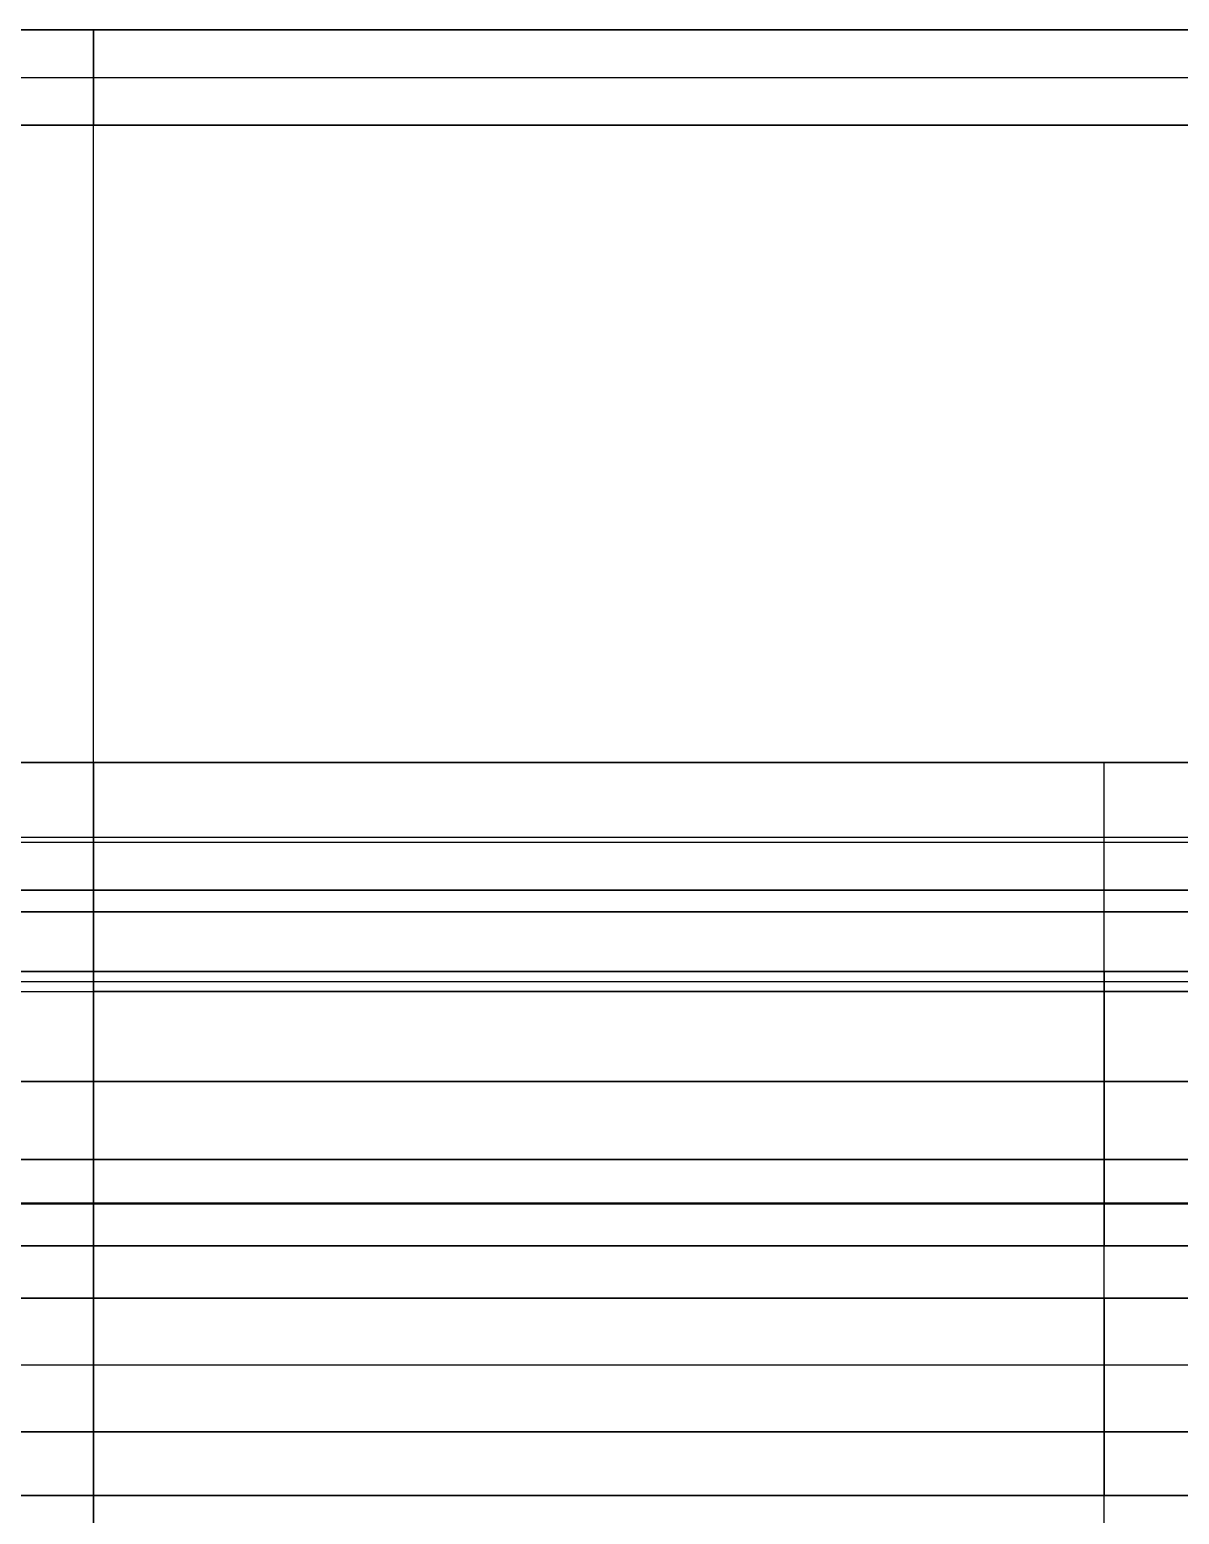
# Model space of a CAD drawing. Header units: millimetres. Extents: x -20 to 20, y -20 to 22.2.
# Drawn here: x -0.066 to 1.651, y 20.028 to 22.246 of the extents above; entities that cross this region are included whole.
import ezdxf

# ---------------------------------------------------------------- set-up
doc = ezdxf.new("R2010")
doc.units = ezdxf.units.MM
doc.layers.add('CHARGING$Wireless Charging 2', color=178, linetype='Continuous', true_color=0x000000)

msp = doc.modelspace()

# ---------------------------------------------------------------- linework, layer by layer
at = {"layer": 'CHARGING$Wireless Charging 2', "color": 254, "true_color": 0xcad1ee}
for p, q in [((-2.6939, 22.2461, 7.5262), (2.7526, 22.2461, 7.5262)), ((0.0294, 22.2461, 7.7166), (0.0294, 22.2461, 7.3357)), ((0.0294, 22.1033, 7.2405), (0.0294, 22.2461, 7.3357)), ((0.0294, 22.2461, 7.7166), (0.0294, 22.1033, 7.8119)), ((-2.8832, 22.1747, 7.7643), (2.9412, 22.1747, 7.7643)), ((-2.8825, 22.1747, 7.2881), (2.9412, 22.1747, 7.2881)), ((0.0294, 19.9608, 7.2405), (0.0294, 22.1033, 7.2405)), ((0.0294, 19.9608, 7.8119), (0.0294, 22.1033, 7.8119)), ((-2.9892, 21.1511, 8.8906), (3.0479, 21.1511, 8.8906)), ((-2.9892, 21.1511, 5.7863), (0.0294, 21.1511, 5.7863)), ((0.0294, 21.1511, 9.0334), (0.0294, 21.1511, 8.7478)), ((0.0294, 21.1511, 5.7863), (3.0479, 21.1511, 5.7863)), ((0.0294, 21.1511, 5.6435), (0.0294, 20.9283, 5.6435)), ((0.0294, 20.9283, 9.0334), (0.0294, 21.1511, 9.0334)), ((1.5387, 21.1511, 5.9292), (1.5387, 21.1511, 5.6435)), ((-2.9892, 21.0397, 5.6435), (3.0479, 21.0397, 5.6435)), ((-2.9892, 21.0397, 9.0334), (3.0479, 21.0397, 9.0334)), ((-2.9119, 21.032, 7.2405), (2.9706, 21.032, 7.2405)), ((-2.9119, 21.032, 7.8119), (2.9706, 21.032, 7.8119)), ((0.0294, 20.9606, 8.5573), (0.0294, 18.0087, 8.5573)), ((1.5387, 18.0087, 6.1196), (1.5387, 20.9606, 6.1196)), ((0.0294, 20.9283, 9.0334), (0.0294, 20.9283, 8.7478)), ((0.0294, 20.9283, 5.9292), (0.0294, 20.9283, 5.6435)), ((0.0294, 17.2469, 5.9292), (0.0294, 20.9283, 5.9292)), ((0.0294, 20.9283, 8.7478), (0.0294, 17.2469, 8.7478))]:
    msp.add_line(p, q, dxfattribs=at)
at = {"layer": 'CHARGING$Wireless Charging 2', "color": 7, "true_color": 0xcaffee}
for p, q in [((0.0294, 20.9283, 9.0334), (0.0294, 20.9283, 8.7478)), ((0.0294, 20.9283, 5.9292), (0.0294, 20.9283, 5.6435)), ((0.0294, 20.056, 5.9292), (0.0294, 20.9283, 5.9292)), ((0.0294, 20.9283, 8.7478), (0.0294, 20.056, 8.7478)), ((0.0294, 20.8092, 9.1775), (0.0294, 20.8388, 9.0961)), ((1.5387, 20.8388, 5.5808), (1.5387, 20.8092, 5.4994)), ((-2.9892, 20.824, 9.1368), (3.0479, 20.824, 9.1368)), ((-2.9892, 20.824, 5.5401), (0.0294, 20.824, 5.5401)), ((0.0294, 20.824, 5.5401), (3.0479, 20.824, 5.5401)), ((0.0294, 20.4292, 9.0268), (0.0294, 20.5579, 9.2106)), ((1.5387, 20.5579, 5.4663), (1.5387, 20.4292, 5.6501)), ((-2.9892, 20.4936, 9.1187), (3.0479, 20.4936, 9.1187)), ((-2.9892, 20.4936, 5.5582), (0.0294, 20.4936, 5.5582)), ((-2.9892, 20.4921, 5.9292), (3.0479, 20.4921, 5.9292)), ((-2.9892, 20.4921, 8.7478), (3.0479, 20.4921, 8.7478)), ((0.0294, 20.4936, 5.5582), (3.0479, 20.4936, 5.5582)), ((0.0294, 20.1512, 8.9862), (0.0294, 20.3512, 8.9862)), ((1.5387, 20.3512, 5.6907), (1.5387, 20.1512, 5.6907)), ((-2.9892, 20.2512, 8.9862), (3.0479, 20.2512, 8.9862)), ((-2.9892, 20.2512, 5.6907), (0.0294, 20.2512, 5.6907)), ((0.0294, 20.2512, 5.6907), (3.0479, 20.2512, 5.6907)), ((0.0294, 20.056, 8.891), (0.0294, 20.056, 8.7478)), ((0.0294, 20.056, 5.9292), (0.0294, 20.056, 5.7859))]:
    msp.add_line(p, q, dxfattribs=at)
at = {"layer": 'CHARGING$Wireless Charging 2', "color": 254, "true_color": 0xcad1ee}
for points in [[(-2.6939, 22.2461, 7.7166), (0.0294, 22.2461, 7.7166), (2.7526, 22.2461, 7.7166)], [(2.7526, 22.2461, 7.3357), (0.0294, 22.2461, 7.3357), (-2.6939, 22.2461, 7.3357)], [(3, 22.1033, 7.2405), (0.0294, 22.1033, 7.2405), (-2.9413, 22.1033, 7.2405)], [(-2.9413, 22.1033, 7.8119), (0.0294, 22.1033, 7.8119), (3, 22.1033, 7.8119)], [(0.0294, 21.1511, 5.9292), (-1.4799, 21.1511, 5.9292), (-2.9892, 21.1511, 5.9292)], [(-2.9892, 21.1511, 8.7478), (0.0294, 21.1511, 8.7478), (3.0479, 21.1511, 8.7478)], [(-2.9892, 21.1511, 9.0334), (0.0294, 21.1511, 9.0334), (3.0479, 21.1511, 9.0334)], [(0.0294, 21.1511, 5.6435), (-1.4799, 21.1511, 5.6435), (-2.9892, 21.1511, 5.6435)], [(3.0479, 21.1511, 5.9292), (1.5387, 21.1511, 5.9292), (0.0294, 21.1511, 5.9292)], [(0.0294, 21.1511, 5.9292), (0.0294, 21.1511, 5.7863), (0.0294, 21.1511, 5.6435)], [(3.0479, 21.1511, 5.6435), (1.5387, 21.1511, 5.6435), (0.0294, 21.1511, 5.6435)], [(0.0294, 20.9606, 6.1196), (-1.4799, 20.9606, 6.1196), (-2.9892, 20.9606, 6.1196)], [(-2.9892, 20.9606, 8.5573), (0.0294, 20.9606, 8.5573), (3.0479, 20.9606, 8.5573)], [(0.0294, 18.0087, 6.1196), (0.0294, 19.4846, 6.1196), (0.0294, 20.9606, 6.1196)], [(3.0479, 20.9606, 6.1196), (1.5387, 20.9606, 6.1196), (0.0294, 20.9606, 6.1196)], [(3.0479, 20.9283, 5.6435), (0.0294, 20.9283, 5.6435), (-2.9892, 20.9283, 5.6435)], [(-2.9892, 20.9283, 9.0334), (0.0294, 20.9283, 9.0334), (3.0479, 20.9283, 9.0334)], [(-2.9892, 20.9283, 8.7478), (0.0294, 20.9283, 8.7478), (3.0479, 20.9283, 8.7478)], [(3.0479, 20.9283, 5.9292), (0.0294, 20.9283, 5.9292), (-2.9892, 20.9283, 5.9292)]]:
    msp.add_open_spline(points, degree=2, dxfattribs=at)
at = {"layer": 'CHARGING$Wireless Charging 2', "color": 254, "true_color": 0xcad1ee, "extrusion": (1, 9.18876e-14, 9.19969e-14)}
msp.add_rational_spline([(0.0294, 20.9606, 6.1196), (0.0294, 21.1511, 6.1196), (0.0294, 21.1511, 5.9292)], [1, 0.707106781187, 1], degree=2, dxfattribs=at)
at = {"layer": 'CHARGING$Wireless Charging 2', "color": 254, "true_color": 0xcad1ee, "extrusion": (1, -1.66687e-14, 1.6687e-14)}
msp.add_rational_spline([(0.0294, 20.9606, 8.5573), (0.0294, 21.1511, 8.5573), (0.0294, 21.1511, 8.7478)], [1, 0.707106781187, 1], degree=2, dxfattribs=at)
at = {"layer": 'CHARGING$Wireless Charging 2', "color": 254, "true_color": 0xcad1ee, "extrusion": (1, 3.03134e-14, 3.14793e-14)}
msp.add_rational_spline([(1.5387, 20.9606, 6.1196), (1.5387, 21.1511, 6.1196), (1.5387, 21.1511, 5.9292)], [1, 0.707106781187, 1], degree=2, dxfattribs=at)
at = {"layer": 'CHARGING$Wireless Charging 2', "color": 7, "true_color": 0xcaffee}
for points, degree in [([(0.0294, 20.9283, 5.6435), (-1.4799, 20.9283, 5.6435), (-2.9892, 20.9283, 5.6435)], 2), ([(-2.9892, 20.9283, 9.0334), (0.0294, 20.9283, 9.0334), (3.0479, 20.9283, 9.0334)], 2), ([(-2.9892, 20.9283, 5.9292), (0.0294, 20.9283, 5.9292), (3.0479, 20.9283, 5.9292)], 2), ([(3.0479, 20.9283, 8.7478), (0.0294, 20.9283, 8.7478), (-2.9892, 20.9283, 8.7478)], 2), ([(3.0479, 20.9283, 5.6435), (1.5387, 20.9283, 5.6435), (0.0294, 20.9283, 5.6435)], 2), ([(0.0294, 20.8388, 5.5808), (-1.4799, 20.8388, 5.5808), (-2.9892, 20.8388, 5.5808)], 2), ([(-2.9892, 20.8388, 9.0961), (0.0294, 20.8388, 9.0961), (3.0479, 20.8388, 9.0961)], 2), ([(3.0479, 20.8388, 5.5808), (1.5387, 20.8388, 5.5808), (0.0294, 20.8388, 5.5808)], 2), ([(0.0294, 20.8092, 5.4994), (0.0294, 20.824, 5.5401), (0.0294, 20.8388, 5.5808)], 2), ([(-2.9892, 20.8092, 9.1775), (0.0294, 20.8092, 9.1775), (3.0479, 20.8092, 9.1775)], 2), ([(-2.9892, 20.8092, 5.4994), (-1.4799, 20.8092, 5.4994), (0.0294, 20.8092, 5.4994)], 2), ([(3.0479, 20.8092, 5.4994), (1.5387, 20.8092, 5.4994), (0.0294, 20.8092, 5.4994)], 2), ([(-2.9892, 20.6749, 9.2715), (0.0294, 20.6749, 9.2715), (3.0479, 20.6749, 9.2715)], 2), ([(0.0294, 20.6749, 5.4054), (-1.4799, 20.6749, 5.4054), (-2.9892, 20.6749, 5.4054)], 2), ([(3.0479, 20.6749, 5.4054), (1.5387, 20.6749, 5.4054), (0.0294, 20.6749, 5.4054)], 2), ([(-2.9892, 20.5579, 9.2106), (0.0294, 20.5579, 9.2106), (3.0479, 20.5579, 9.2106)], 2), ([(0.0294, 20.5579, 5.4663), (-1.4799, 20.5579, 5.4663), (-2.9892, 20.5579, 5.4663)], 2), ([(3.0479, 20.5579, 5.4663), (1.5387, 20.5579, 5.4663), (0.0294, 20.5579, 5.4663)], 2), ([(0.0294, 20.4292, 5.6501), (0.0294, 20.4936, 5.5582), (0.0294, 20.5579, 5.4663)], 2), ([(3.0479, 20.4292, 9.0268), (0.0294, 20.4292, 9.0268), (-2.9892, 20.4292, 9.0268)], 2), ([(-2.9892, 20.4292, 5.6501), (-1.4799, 20.4292, 5.6501), (0.0294, 20.4292, 5.6501)], 2), ([(0.0294, 20.4292, 5.6501), (1.5387, 20.4292, 5.6501), (3.0479, 20.4292, 5.6501)], 2), ([(3.0479, 20.3512, 8.9862), (0.0294, 20.3512, 8.9862), (-2.9892, 20.3512, 8.9862)], 2), ([(-2.9892, 20.3512, 5.6907), (-1.4799, 20.3512, 5.6907), (0.0294, 20.3512, 5.6907)], 2), ([(-2.9892, 20.3512, 8.9862), (0.0294, 20.3512, 8.9862), (3.0479, 20.3512, 8.9862)], 2), ([(0.0294, 20.3512, 5.6907), (-1.4799, 20.3512, 5.6907), (-2.9892, 20.3512, 5.6907)], 2), ([(0.0294, 20.1512, 5.6907), (0.0294, 20.2512, 5.6907), (0.0294, 20.3512, 5.6907)], 2), ([(0.0294, 20.3512, 5.6907), (1.5387, 20.3512, 5.6907), (3.0479, 20.3512, 5.6907)], 2), ([(3.0479, 20.3512, 5.6907), (1.5387, 20.3512, 5.6907), (0.0294, 20.3512, 5.6907)], 2), ([(-2.9892, 20.1512, 5.6907), (-1.983, 20.1512, 5.6907), (-0.9768, 20.1512, 5.6907), (0.0294, 20.1512, 5.6907)], 3), ([(3.0479, 20.1512, 8.9862), (0.0294, 20.1512, 8.9862), (-2.9892, 20.1512, 8.9862)], 2), ([(0.0294, 20.1512, 5.6907), (-1.4799, 20.1512, 5.6907), (-2.9892, 20.1512, 5.6907)], 2), ([(-2.9892, 20.1512, 8.9862), (0.0294, 20.1512, 8.9862), (3.0479, 20.1512, 8.9862)], 2), ([(0.0294, 20.1512, 5.6907), (1.0356, 20.1512, 5.6907), (2.0418, 20.1512, 5.6907), (3.0479, 20.1512, 5.6907)], 3), ([(3.0479, 20.1512, 5.6907), (1.5387, 20.1512, 5.6907), (0.0294, 20.1512, 5.6907)], 2), ([(-2.9892, 20.056, 5.9292), (0.0294, 20.056, 5.9292), (3.0479, 20.056, 5.9292)], 2), ([(3.0479, 20.056, 8.7478), (0.0294, 20.056, 8.7478), (-2.9892, 20.056, 8.7478)], 2), ([(-2.9892, 20.056, 5.7859), (-1.4799, 20.056, 5.7859), (0.0294, 20.056, 5.7859)], 2), ([(3.0479, 20.056, 8.891), (0.0294, 20.056, 8.891), (-2.9892, 20.056, 8.891)], 2), ([(0.0294, 20.056, 5.7859), (1.5387, 20.056, 5.7859), (3.0479, 20.056, 5.7859)], 2)]:
    msp.add_open_spline(points, degree=degree, dxfattribs=at)
at = {"layer": 'CHARGING$Wireless Charging 2', "color": 7, "true_color": 0xcaffee, "extrusion": (1, -1.44135e-13, 2.56291e-13)}
msp.add_rational_spline([(0.0294, 20.8388, 5.5808), (0.0294, 20.8616, 5.6435), (0.0294, 20.9283, 5.6435)], [0.895504279422, 0.77517249094, 1], degree=2, dxfattribs=at)
at = {"layer": 'CHARGING$Wireless Charging 2', "color": 7, "true_color": 0xcaffee, "extrusion": (-1, -3.33019e-14, -3.3329e-14)}
msp.add_rational_spline([(0.0294, 20.8388, 9.0961), (0.0294, 20.8616, 9.0334), (0.0294, 20.9283, 9.0334)], [0.895504279422, 0.775172490939, 1], degree=2, dxfattribs=at)
at = {"layer": 'CHARGING$Wireless Charging 2', "color": 7, "true_color": 0xcaffee, "extrusion": (1, -6.66038e-14, 6.67687e-14)}
msp.add_rational_spline([(1.5387, 20.8388, 5.5808), (1.5387, 20.8616, 5.6435), (1.5387, 20.9283, 5.6435)], [0.895504279422, 0.77517249094, 1], degree=2, dxfattribs=at)
at = {"layer": 'CHARGING$Wireless Charging 2', "color": 7, "true_color": 0xcaffee, "extrusion": (-1, -2.40283e-14, 1.44522e-13)}
msp.add_rational_spline([(0.0294, 20.5579, 5.4663), (0.0294, 20.6006, 5.4054), (0.0294, 20.6749, 5.4054), (0.0294, 20.7749, 5.4054), (0.0294, 20.8092, 5.4994)], [0.860070435461, 0.822660039784, 1, 0.775172544543, 0.895504222043], degree=2, knots=[0, 0, 0, 0.1442897, 0.1442897, 0.3272168, 0.3272168, 0.3272168], dxfattribs=at)
at = {"layer": 'CHARGING$Wireless Charging 2', "color": 7, "true_color": 0xcaffee, "extrusion": (1, -4.67709e-16, -1.43459e-14)}
msp.add_rational_spline([(0.0294, 20.8092, 9.1775), (0.0294, 20.7749, 9.2715), (0.0294, 20.6749, 9.2715), (0.0294, 20.6006, 9.2715), (0.0294, 20.5579, 9.2106)], [0.895504279422, 0.77517249094, 1, 0.822659997502, 0.8600704533], degree=2, knots=[1.935835, 1.935835, 1.935835, 3.141593, 3.141593, 4.092673, 4.092673, 4.092673], dxfattribs=at)
at = {"layer": 'CHARGING$Wireless Charging 2', "color": 7, "true_color": 0xcaffee, "extrusion": (-1, 3.91372e-16, 3.05715e-14)}
msp.add_rational_spline([(1.5387, 20.8092, 5.4994), (1.5387, 20.7749, 5.4054), (1.5387, 20.6749, 5.4054), (1.5387, 20.6006, 5.4054), (1.5387, 20.5579, 5.4663)], [0.895504279422, 0.77517249094, 1, 0.822659997503, 0.8600704533], degree=2, knots=[1.935835, 1.935835, 1.935835, 3.141593, 3.141593, 4.092673, 4.092673, 4.092673], dxfattribs=at)
at = {"layer": 'CHARGING$Wireless Charging 2', "color": 7, "true_color": 0xcaffee, "extrusion": (1, -1.17638e-13, -5.05183e-13)}
msp.add_rational_spline([(0.0294, 20.3512, 5.6907), (0.0294, 20.3512, 5.6907), (0.0294, 20.3512, 5.6907), (0.0294, 20.4007, 5.6907), (0.0294, 20.4292, 5.6501)], [0.999913263926, 0.99995662554, 1, 0.822659997503, 0.8600704533], degree=2, knots=[0, 0, 0, 0.00002347, 0.00002347, 0.09599243, 0.09599243, 0.09599243], dxfattribs=at)
at = {"layer": 'CHARGING$Wireless Charging 2', "color": 7, "true_color": 0xcaffee, "extrusion": (-1, 3.33109e-14, -3.32507e-14)}
msp.add_rational_spline([(0.0294, 20.3512, 8.9862), (0.0294, 20.3512, 8.9862), (0.0294, 20.3512, 8.9862), (0.0294, 20.4007, 8.9862), (0.0294, 20.4292, 9.0268)], [0.999913263926, 0.999956625539, 1, 0.822659997502, 0.8600704533], degree=2, knots=[3.14136, 3.14136, 3.14136, 3.1415927, 3.1415927, 4.0926731, 4.0926731, 4.0926731], dxfattribs=at)
at = {"layer": 'CHARGING$Wireless Charging 2', "color": 7, "true_color": 0xcaffee, "extrusion": (1, 4.47877e-14, 4.23163e-14)}
msp.add_rational_spline([(1.5387, 20.3512, 5.6907), (1.5387, 20.3512, 5.6907), (1.5387, 20.3512, 5.6907), (1.5387, 20.4007, 5.6907), (1.5387, 20.4292, 5.6501)], [0.999913263926, 0.99995662554, 1, 0.822659997503, 0.8600704533], degree=2, knots=[3.14136, 3.14136, 3.14136, 3.1415927, 3.1415927, 4.0926731, 4.0926731, 4.0926731], dxfattribs=at)
at = {"layer": 'CHARGING$Wireless Charging 2', "color": 7, "true_color": 0xcaffee, "extrusion": (1, -1.83738e-13, -1.83668e-13)}
msp.add_rational_spline([(0.0294, 20.056, 5.7859), (0.0294, 20.056, 5.6907), (0.0294, 20.1512, 5.6907), (0.0294, 20.1512, 5.6907), (0.0294, 20.1512, 5.6907)], [1, 0.707106781187, 1, 0.999956625538, 0.999913263922], degree=2, knots=[0, 0, 0, 0.1570773, 0.1570773, 0.1571006, 0.1571006, 0.1571006], dxfattribs=at)
at = {"layer": 'CHARGING$Wireless Charging 2', "color": 7, "true_color": 0xcaffee, "extrusion": (1, 3.33325e-14, -3.33742e-14)}
msp.add_rational_spline([(0.0294, 20.1512, 8.9862), (0.0294, 20.1512, 8.9862), (0.0294, 20.1512, 8.9862), (0.0294, 20.056, 8.9862), (0.0294, 20.056, 8.891)], [0.999934944827, 0.9999674688, 1, 0.707106781187, 1], degree=2, knots=[3.141418, 3.141418, 3.141418, 3.141593, 3.141593, 4.712389, 4.712389, 4.712389], dxfattribs=at)
at = {"layer": 'CHARGING$Wireless Charging 2', "color": 7, "true_color": 0xcaffee, "extrusion": (1, -6.29477e-14, -6.29592e-14)}
msp.add_rational_spline([(1.5387, 20.1512, 5.6907), (1.5387, 20.1512, 5.6907), (1.5387, 20.1512, 5.6907), (1.5387, 20.056, 5.6907), (1.5387, 20.056, 5.7859)], [0.999924104174, 0.999962047169, 1, 0.707106781187, 1], degree=2, knots=[3.141389, 3.141389, 3.141389, 3.141593, 3.141593, 4.712389, 4.712389, 4.712389], dxfattribs=at)

doc.saveas('drawing.dxf')
